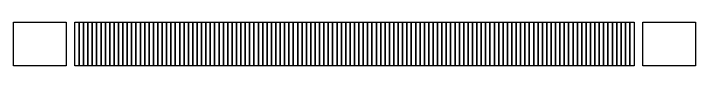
# Model space of a CAD drawing. Extents: x 0 to 780, y -350 to 240.
# Drawn here: x 0 to 780, y 50 to 100 of the extents above; entities that cross this region are included whole.
import ezdxf

# ---------------------------------------------------------------- set-up
doc = ezdxf.new("R2010")
doc.units = 0
for name, color, linetype in [('layer000', 1, 'CONTINUOUS'), ('layer001', 2, 'CONTINUOUS'), ('layer002', 3, 'CONTINUOUS'), ('layer003', 4, 'CONTINUOUS'), ('layer004', 5, 'CONTINUOUS'), ('layer005', 6, 'CONTINUOUS'), ('layer006', 7, 'CONTINUOUS'), ('layer007', 8, 'CONTINUOUS'), ('layer008', 9, 'CONTINUOUS'), ('layer009', 10, 'CONTINUOUS'), ('layer010', 11, 'CONTINUOUS'), ('layer011', 12, 'CONTINUOUS'), ('layer012', 13, 'CONTINUOUS'), ('layer013', 14, 'CONTINUOUS'), ('layer014', 15, 'CONTINUOUS'), ('layer015', 16, 'CONTINUOUS'), ('layer016', 17, 'CONTINUOUS'), ('layer017', 18, 'CONTINUOUS'), ('layer018', 19, 'CONTINUOUS'), ('layer019', 20, 'CONTINUOUS'), ('layer020', 21, 'CONTINUOUS'), ('layer021', 22, 'CONTINUOUS'), ('layer022', 23, 'CONTINUOUS'), ('layer023', 24, 'CONTINUOUS'), ('layer024', 25, 'CONTINUOUS'), ('layer025', 26, 'CONTINUOUS'), ('layer026', 27, 'CONTINUOUS'), ('layer027', 28, 'CONTINUOUS'), ('layer028', 29, 'CONTINUOUS'), ('layer029', 30, 'CONTINUOUS'), ('layer030', 31, 'CONTINUOUS'), ('layer031', 32, 'CONTINUOUS'), ('layer032', 33, 'CONTINUOUS'), ('layer033', 34, 'CONTINUOUS'), ('layer034', 35, 'CONTINUOUS'), ('layer035', 36, 'CONTINUOUS'), ('layer036', 37, 'CONTINUOUS'), ('layer037', 38, 'CONTINUOUS'), ('layer038', 39, 'CONTINUOUS'), ('layer039', 40, 'CONTINUOUS'), ('layer040', 41, 'CONTINUOUS'), ('layer041', 42, 'CONTINUOUS'), ('layer042', 43, 'CONTINUOUS'), ('layer043', 44, 'CONTINUOUS'), ('layer044', 45, 'CONTINUOUS'), ('layer045', 46, 'CONTINUOUS'), ('layer046', 47, 'CONTINUOUS'), ('layer047', 48, 'CONTINUOUS'), ('layer048', 49, 'CONTINUOUS'), ('layer049', 50, 'CONTINUOUS'), ('layer050', 51, 'CONTINUOUS'), ('layer051', 52, 'CONTINUOUS'), ('layer052', 53, 'CONTINUOUS'), ('layer053', 54, 'CONTINUOUS'), ('layer054', 55, 'CONTINUOUS'), ('layer055', 56, 'CONTINUOUS'), ('layer056', 57, 'CONTINUOUS'), ('layer057', 58, 'CONTINUOUS'), ('layer058', 59, 'CONTINUOUS'), ('layer059', 60, 'CONTINUOUS'), ('layer060', 61, 'CONTINUOUS'), ('layer061', 62, 'CONTINUOUS'), ('layer062', 63, 'CONTINUOUS'), ('layer063', 64, 'CONTINUOUS'), ('layer064', 65, 'CONTINUOUS'), ('layer065', 66, 'CONTINUOUS'), ('layer066', 67, 'CONTINUOUS'), ('layer067', 68, 'CONTINUOUS'), ('layer068', 69, 'CONTINUOUS'), ('layer069', 70, 'CONTINUOUS'), ('layer070', 71, 'CONTINUOUS'), ('layer071', 72, 'CONTINUOUS'), ('layer072', 73, 'CONTINUOUS'), ('layer073', 74, 'CONTINUOUS'), ('layer074', 75, 'CONTINUOUS'), ('layer075', 76, 'CONTINUOUS'), ('layer076', 77, 'CONTINUOUS'), ('layer077', 78, 'CONTINUOUS'), ('layer078', 79, 'CONTINUOUS'), ('layer079', 80, 'CONTINUOUS'), ('layer080', 81, 'CONTINUOUS'), ('layer081', 82, 'CONTINUOUS'), ('layer082', 83, 'CONTINUOUS'), ('layer083', 84, 'CONTINUOUS'), ('layer084', 85, 'CONTINUOUS'), ('layer085', 86, 'CONTINUOUS'), ('layer086', 87, 'CONTINUOUS'), ('layer087', 88, 'CONTINUOUS'), ('layer088', 89, 'CONTINUOUS'), ('layer089', 90, 'CONTINUOUS'), ('layer090', 91, 'CONTINUOUS'), ('layer091', 92, 'CONTINUOUS'), ('layer092', 93, 'CONTINUOUS'), ('layer093', 94, 'CONTINUOUS'), ('layer094', 95, 'CONTINUOUS'), ('layer095', 96, 'CONTINUOUS'), ('layer096', 97, 'CONTINUOUS'), ('layer097', 98, 'CONTINUOUS'), ('layer098', 99, 'CONTINUOUS'), ('layer099', 100, 'CONTINUOUS'), ('layer100', 101, 'CONTINUOUS'), ('layer101', 102, 'CONTINUOUS'), ('layer102', 103, 'CONTINUOUS'), ('layer103', 104, 'CONTINUOUS'), ('layer104', 105, 'CONTINUOUS'), ('layer105', 106, 'CONTINUOUS'), ('layer106', 107, 'CONTINUOUS'), ('layer107', 108, 'CONTINUOUS'), ('layer108', 109, 'CONTINUOUS'), ('layer109', 110, 'CONTINUOUS'), ('layer110', 111, 'CONTINUOUS'), ('layer111', 112, 'CONTINUOUS'), ('layer112', 113, 'CONTINUOUS'), ('layer113', 114, 'CONTINUOUS'), ('layer114', 115, 'CONTINUOUS'), ('layer115', 116, 'CONTINUOUS'), ('layer116', 117, 'CONTINUOUS'), ('layer117', 118, 'CONTINUOUS'), ('layer118', 119, 'CONTINUOUS'), ('layer119', 120, 'CONTINUOUS'), ('layer120', 121, 'CONTINUOUS'), ('layer121', 122, 'CONTINUOUS'), ('layer122', 123, 'CONTINUOUS'), ('layer123', 124, 'CONTINUOUS'), ('layer124', 125, 'CONTINUOUS'), ('layer125', 126, 'CONTINUOUS'), ('layer126', 127, 'CONTINUOUS'), ('layer127', 128, 'CONTINUOUS')]:
    doc.layers.add(name, color=color, linetype=linetype)

# ---------------------------------------------------------------- blocks, each defined once
blk = doc.blocks.new('gs_ramps')
at = {"layer": 'layer000'}
blk.add_lwpolyline([(70, 50), (70, 100), (75, 100), (75, 50)], close=True, dxfattribs=at)
at = {"layer": 'layer001'}
blk.add_lwpolyline([(75, 50), (75, 100), (80, 100), (80, 50)], close=True, dxfattribs=at)
at = {"layer": 'layer002'}
blk.add_lwpolyline([(80, 50), (80, 100), (85, 100), (85, 50)], close=True, dxfattribs=at)
at = {"layer": 'layer003'}
blk.add_lwpolyline([(85, 50), (85, 100), (90, 100), (90, 50)], close=True, dxfattribs=at)
at = {"layer": 'layer004'}
blk.add_lwpolyline([(90, 50), (90, 100), (95, 100), (95, 50)], close=True, dxfattribs=at)
at = {"layer": 'layer005'}
blk.add_lwpolyline([(95, 50), (95, 100), (100, 100), (100, 50)], close=True, dxfattribs=at)
at = {"layer": 'layer006'}
blk.add_lwpolyline([(100, 50), (100, 100), (105, 100), (105, 50)], close=True, dxfattribs=at)
at = {"layer": 'layer007'}
blk.add_lwpolyline([(105, 50), (105, 100), (110, 100), (110, 50)], close=True, dxfattribs=at)
at = {"layer": 'layer008'}
blk.add_lwpolyline([(110, 50), (110, 100), (115, 100), (115, 50)], close=True, dxfattribs=at)
at = {"layer": 'layer009'}
blk.add_lwpolyline([(115, 50), (115, 100), (120, 100), (120, 50)], close=True, dxfattribs=at)
at = {"layer": 'layer010'}
blk.add_lwpolyline([(120, 50), (120, 100), (125, 100), (125, 50)], close=True, dxfattribs=at)
at = {"layer": 'layer011'}
blk.add_lwpolyline([(125, 50), (125, 100), (130, 100), (130, 50)], close=True, dxfattribs=at)
at = {"layer": 'layer012'}
blk.add_lwpolyline([(130, 50), (130, 100), (135, 100), (135, 50)], close=True, dxfattribs=at)
at = {"layer": 'layer013'}
blk.add_lwpolyline([(135, 50), (135, 100), (140, 100), (140, 50)], close=True, dxfattribs=at)
at = {"layer": 'layer014'}
blk.add_lwpolyline([(140, 50), (140, 100), (145, 100), (145, 50)], close=True, dxfattribs=at)
at = {"layer": 'layer015'}
blk.add_lwpolyline([(145, 50), (145, 100), (150, 100), (150, 50)], close=True, dxfattribs=at)
at = {"layer": 'layer016'}
blk.add_lwpolyline([(150, 50), (150, 100), (155, 100), (155, 50)], close=True, dxfattribs=at)
at = {"layer": 'layer017'}
blk.add_lwpolyline([(155, 50), (155, 100), (160, 100), (160, 50)], close=True, dxfattribs=at)
at = {"layer": 'layer018'}
blk.add_lwpolyline([(160, 50), (160, 100), (165, 100), (165, 50)], close=True, dxfattribs=at)
at = {"layer": 'layer019'}
blk.add_lwpolyline([(165, 50), (165, 100), (170, 100), (170, 50)], close=True, dxfattribs=at)
at = {"layer": 'layer020'}
blk.add_lwpolyline([(170, 50), (170, 100), (175, 100), (175, 50)], close=True, dxfattribs=at)
at = {"layer": 'layer021'}
blk.add_lwpolyline([(175, 50), (175, 100), (180, 100), (180, 50)], close=True, dxfattribs=at)
at = {"layer": 'layer022'}
blk.add_lwpolyline([(180, 50), (180, 100), (185, 100), (185, 50)], close=True, dxfattribs=at)
at = {"layer": 'layer023'}
blk.add_lwpolyline([(185, 50), (185, 100), (190, 100), (190, 50)], close=True, dxfattribs=at)
at = {"layer": 'layer024'}
blk.add_lwpolyline([(190, 50), (190, 100), (195, 100), (195, 50)], close=True, dxfattribs=at)
at = {"layer": 'layer025'}
blk.add_lwpolyline([(195, 50), (195, 100), (200, 100), (200, 50)], close=True, dxfattribs=at)
at = {"layer": 'layer026'}
blk.add_lwpolyline([(200, 50), (200, 100), (205, 100), (205, 50)], close=True, dxfattribs=at)
at = {"layer": 'layer027'}
blk.add_lwpolyline([(205, 50), (205, 100), (210, 100), (210, 50)], close=True, dxfattribs=at)
at = {"layer": 'layer028'}
blk.add_lwpolyline([(210, 50), (210, 100), (215, 100), (215, 50)], close=True, dxfattribs=at)
at = {"layer": 'layer029'}
blk.add_lwpolyline([(215, 50), (215, 100), (220, 100), (220, 50)], close=True, dxfattribs=at)
at = {"layer": 'layer030'}
blk.add_lwpolyline([(220, 50), (220, 100), (225, 100), (225, 50)], close=True, dxfattribs=at)
at = {"layer": 'layer031'}
blk.add_lwpolyline([(225, 50), (225, 100), (230, 100), (230, 50)], close=True, dxfattribs=at)
at = {"layer": 'layer032'}
blk.add_lwpolyline([(230, 50), (230, 100), (235, 100), (235, 50)], close=True, dxfattribs=at)
at = {"layer": 'layer033'}
blk.add_lwpolyline([(235, 50), (235, 100), (240, 100), (240, 50)], close=True, dxfattribs=at)
at = {"layer": 'layer034'}
blk.add_lwpolyline([(240, 50), (240, 100), (245, 100), (245, 50)], close=True, dxfattribs=at)
at = {"layer": 'layer035'}
blk.add_lwpolyline([(245, 50), (245, 100), (250, 100), (250, 50)], close=True, dxfattribs=at)
at = {"layer": 'layer036'}
blk.add_lwpolyline([(250, 50), (250, 100), (255, 100), (255, 50)], close=True, dxfattribs=at)
at = {"layer": 'layer037'}
blk.add_lwpolyline([(255, 50), (255, 100), (260, 100), (260, 50)], close=True, dxfattribs=at)
at = {"layer": 'layer038'}
blk.add_lwpolyline([(260, 50), (260, 100), (265, 100), (265, 50)], close=True, dxfattribs=at)
at = {"layer": 'layer039'}
blk.add_lwpolyline([(265, 50), (265, 100), (270, 100), (270, 50)], close=True, dxfattribs=at)
at = {"layer": 'layer040'}
blk.add_lwpolyline([(270, 50), (270, 100), (275, 100), (275, 50)], close=True, dxfattribs=at)
at = {"layer": 'layer041'}
blk.add_lwpolyline([(275, 50), (275, 100), (280, 100), (280, 50)], close=True, dxfattribs=at)
at = {"layer": 'layer042'}
blk.add_lwpolyline([(280, 50), (280, 100), (285, 100), (285, 50)], close=True, dxfattribs=at)
at = {"layer": 'layer043'}
blk.add_lwpolyline([(285, 50), (285, 100), (290, 100), (290, 50)], close=True, dxfattribs=at)
at = {"layer": 'layer044'}
blk.add_lwpolyline([(290, 50), (290, 100), (295, 100), (295, 50)], close=True, dxfattribs=at)
at = {"layer": 'layer045'}
blk.add_lwpolyline([(295, 50), (295, 100), (300, 100), (300, 50)], close=True, dxfattribs=at)
at = {"layer": 'layer046'}
blk.add_lwpolyline([(300, 50), (300, 100), (305, 100), (305, 50)], close=True, dxfattribs=at)
at = {"layer": 'layer047'}
blk.add_lwpolyline([(305, 50), (305, 100), (310, 100), (310, 50)], close=True, dxfattribs=at)
at = {"layer": 'layer048'}
blk.add_lwpolyline([(310, 50), (310, 100), (315, 100), (315, 50)], close=True, dxfattribs=at)
at = {"layer": 'layer049'}
blk.add_lwpolyline([(315, 50), (315, 100), (320, 100), (320, 50)], close=True, dxfattribs=at)
at = {"layer": 'layer050'}
blk.add_lwpolyline([(320, 50), (320, 100), (325, 100), (325, 50)], close=True, dxfattribs=at)
at = {"layer": 'layer051'}
blk.add_lwpolyline([(325, 50), (325, 100), (330, 100), (330, 50)], close=True, dxfattribs=at)
at = {"layer": 'layer052'}
blk.add_lwpolyline([(330, 50), (330, 100), (335, 100), (335, 50)], close=True, dxfattribs=at)
at = {"layer": 'layer053'}
blk.add_lwpolyline([(335, 50), (335, 100), (340, 100), (340, 50)], close=True, dxfattribs=at)
at = {"layer": 'layer054'}
blk.add_lwpolyline([(340, 50), (340, 100), (345, 100), (345, 50)], close=True, dxfattribs=at)
at = {"layer": 'layer055'}
blk.add_lwpolyline([(345, 50), (345, 100), (350, 100), (350, 50)], close=True, dxfattribs=at)
at = {"layer": 'layer056'}
blk.add_lwpolyline([(350, 50), (350, 100), (355, 100), (355, 50)], close=True, dxfattribs=at)
at = {"layer": 'layer057'}
blk.add_lwpolyline([(355, 50), (355, 100), (360, 100), (360, 50)], close=True, dxfattribs=at)
at = {"layer": 'layer058'}
blk.add_lwpolyline([(360, 50), (360, 100), (365, 100), (365, 50)], close=True, dxfattribs=at)
at = {"layer": 'layer059'}
blk.add_lwpolyline([(365, 50), (365, 100), (370, 100), (370, 50)], close=True, dxfattribs=at)
at = {"layer": 'layer060'}
blk.add_lwpolyline([(370, 50), (370, 100), (375, 100), (375, 50)], close=True, dxfattribs=at)
at = {"layer": 'layer061'}
blk.add_lwpolyline([(375, 50), (375, 100), (380, 100), (380, 50)], close=True, dxfattribs=at)
at = {"layer": 'layer062'}
blk.add_lwpolyline([(380, 50), (380, 100), (385, 100), (385, 50)], close=True, dxfattribs=at)
at = {"layer": 'layer063'}
blk.add_lwpolyline([(385, 50), (385, 100), (390, 100), (390, 50)], close=True, dxfattribs=at)
at = {"layer": 'layer064'}
blk.add_lwpolyline([(390, 50), (390, 100), (395, 100), (395, 50)], close=True, dxfattribs=at)
at = {"layer": 'layer065'}
blk.add_lwpolyline([(395, 50), (395, 100), (400, 100), (400, 50)], close=True, dxfattribs=at)
at = {"layer": 'layer066'}
blk.add_lwpolyline([(400, 50), (400, 100), (405, 100), (405, 50)], close=True, dxfattribs=at)
at = {"layer": 'layer067'}
blk.add_lwpolyline([(405, 50), (405, 100), (410, 100), (410, 50)], close=True, dxfattribs=at)
at = {"layer": 'layer068'}
blk.add_lwpolyline([(410, 50), (410, 100), (415, 100), (415, 50)], close=True, dxfattribs=at)
at = {"layer": 'layer069'}
blk.add_lwpolyline([(415, 50), (415, 100), (420, 100), (420, 50)], close=True, dxfattribs=at)
at = {"layer": 'layer070'}
blk.add_lwpolyline([(420, 50), (420, 100), (425, 100), (425, 50)], close=True, dxfattribs=at)
at = {"layer": 'layer071'}
blk.add_lwpolyline([(425, 50), (425, 100), (430, 100), (430, 50)], close=True, dxfattribs=at)
at = {"layer": 'layer072'}
blk.add_lwpolyline([(430, 50), (430, 100), (435, 100), (435, 50)], close=True, dxfattribs=at)
at = {"layer": 'layer073'}
blk.add_lwpolyline([(435, 50), (435, 100), (440, 100), (440, 50)], close=True, dxfattribs=at)
at = {"layer": 'layer074'}
blk.add_lwpolyline([(440, 50), (440, 100), (445, 100), (445, 50)], close=True, dxfattribs=at)
at = {"layer": 'layer075'}
blk.add_lwpolyline([(445, 50), (445, 100), (450, 100), (450, 50)], close=True, dxfattribs=at)
at = {"layer": 'layer076'}
blk.add_lwpolyline([(450, 50), (450, 100), (455, 100), (455, 50)], close=True, dxfattribs=at)
at = {"layer": 'layer077'}
blk.add_lwpolyline([(455, 50), (455, 100), (460, 100), (460, 50)], close=True, dxfattribs=at)
at = {"layer": 'layer078'}
blk.add_lwpolyline([(460, 50), (460, 100), (465, 100), (465, 50)], close=True, dxfattribs=at)
at = {"layer": 'layer079'}
blk.add_lwpolyline([(465, 50), (465, 100), (470, 100), (470, 50)], close=True, dxfattribs=at)
at = {"layer": 'layer080'}
blk.add_lwpolyline([(470, 50), (470, 100), (475, 100), (475, 50)], close=True, dxfattribs=at)
at = {"layer": 'layer081'}
blk.add_lwpolyline([(475, 50), (475, 100), (480, 100), (480, 50)], close=True, dxfattribs=at)
at = {"layer": 'layer082'}
blk.add_lwpolyline([(480, 50), (480, 100), (485, 100), (485, 50)], close=True, dxfattribs=at)
at = {"layer": 'layer083'}
blk.add_lwpolyline([(485, 50), (485, 100), (490, 100), (490, 50)], close=True, dxfattribs=at)
at = {"layer": 'layer084'}
blk.add_lwpolyline([(490, 50), (490, 100), (495, 100), (495, 50)], close=True, dxfattribs=at)
at = {"layer": 'layer085'}
blk.add_lwpolyline([(495, 50), (495, 100), (500, 100), (500, 50)], close=True, dxfattribs=at)
at = {"layer": 'layer086'}
blk.add_lwpolyline([(500, 50), (500, 100), (505, 100), (505, 50)], close=True, dxfattribs=at)
at = {"layer": 'layer087'}
blk.add_lwpolyline([(505, 50), (505, 100), (510, 100), (510, 50)], close=True, dxfattribs=at)
at = {"layer": 'layer088'}
blk.add_lwpolyline([(510, 50), (510, 100), (515, 100), (515, 50)], close=True, dxfattribs=at)
at = {"layer": 'layer089'}
blk.add_lwpolyline([(515, 50), (515, 100), (520, 100), (520, 50)], close=True, dxfattribs=at)
at = {"layer": 'layer090'}
blk.add_lwpolyline([(520, 50), (520, 100), (525, 100), (525, 50)], close=True, dxfattribs=at)
at = {"layer": 'layer091'}
blk.add_lwpolyline([(525, 50), (525, 100), (530, 100), (530, 50)], close=True, dxfattribs=at)
at = {"layer": 'layer092'}
blk.add_lwpolyline([(530, 50), (530, 100), (535, 100), (535, 50)], close=True, dxfattribs=at)
at = {"layer": 'layer093'}
blk.add_lwpolyline([(535, 50), (535, 100), (540, 100), (540, 50)], close=True, dxfattribs=at)
at = {"layer": 'layer094'}
blk.add_lwpolyline([(540, 50), (540, 100), (545, 100), (545, 50)], close=True, dxfattribs=at)
at = {"layer": 'layer095'}
blk.add_lwpolyline([(545, 50), (545, 100), (550, 100), (550, 50)], close=True, dxfattribs=at)
at = {"layer": 'layer096'}
blk.add_lwpolyline([(550, 50), (550, 100), (555, 100), (555, 50)], close=True, dxfattribs=at)
at = {"layer": 'layer097'}
blk.add_lwpolyline([(555, 50), (555, 100), (560, 100), (560, 50)], close=True, dxfattribs=at)
at = {"layer": 'layer098'}
blk.add_lwpolyline([(560, 50), (560, 100), (565, 100), (565, 50)], close=True, dxfattribs=at)
at = {"layer": 'layer099'}
blk.add_lwpolyline([(565, 50), (565, 100), (570, 100), (570, 50)], close=True, dxfattribs=at)
at = {"layer": 'layer100'}
blk.add_lwpolyline([(570, 50), (570, 100), (575, 100), (575, 50)], close=True, dxfattribs=at)
at = {"layer": 'layer101'}
blk.add_lwpolyline([(575, 50), (575, 100), (580, 100), (580, 50)], close=True, dxfattribs=at)
at = {"layer": 'layer102'}
blk.add_lwpolyline([(580, 50), (580, 100), (585, 100), (585, 50)], close=True, dxfattribs=at)
at = {"layer": 'layer103'}
blk.add_lwpolyline([(585, 50), (585, 100), (590, 100), (590, 50)], close=True, dxfattribs=at)
at = {"layer": 'layer104'}
blk.add_lwpolyline([(590, 50), (590, 100), (595, 100), (595, 50)], close=True, dxfattribs=at)
at = {"layer": 'layer105'}
blk.add_lwpolyline([(595, 50), (595, 100), (600, 100), (600, 50)], close=True, dxfattribs=at)
at = {"layer": 'layer106'}
blk.add_lwpolyline([(600, 50), (600, 100), (605, 100), (605, 50)], close=True, dxfattribs=at)
at = {"layer": 'layer107'}
blk.add_lwpolyline([(605, 50), (605, 100), (610, 100), (610, 50)], close=True, dxfattribs=at)
at = {"layer": 'layer108'}
blk.add_lwpolyline([(610, 50), (610, 100), (615, 100), (615, 50)], close=True, dxfattribs=at)
at = {"layer": 'layer109'}
blk.add_lwpolyline([(615, 50), (615, 100), (620, 100), (620, 50)], close=True, dxfattribs=at)
at = {"layer": 'layer110'}
blk.add_lwpolyline([(620, 50), (620, 100), (625, 100), (625, 50)], close=True, dxfattribs=at)
at = {"layer": 'layer111'}
blk.add_lwpolyline([(625, 50), (625, 100), (630, 100), (630, 50)], close=True, dxfattribs=at)
at = {"layer": 'layer112'}
blk.add_lwpolyline([(630, 50), (630, 100), (635, 100), (635, 50)], close=True, dxfattribs=at)
at = {"layer": 'layer113'}
blk.add_lwpolyline([(635, 50), (635, 100), (640, 100), (640, 50)], close=True, dxfattribs=at)
at = {"layer": 'layer114'}
blk.add_lwpolyline([(640, 50), (640, 100), (645, 100), (645, 50)], close=True, dxfattribs=at)
at = {"layer": 'layer115'}
blk.add_lwpolyline([(645, 50), (645, 100), (650, 100), (650, 50)], close=True, dxfattribs=at)
at = {"layer": 'layer116'}
blk.add_lwpolyline([(650, 50), (650, 100), (655, 100), (655, 50)], close=True, dxfattribs=at)
at = {"layer": 'layer117'}
blk.add_lwpolyline([(655, 50), (655, 100), (660, 100), (660, 50)], close=True, dxfattribs=at)
at = {"layer": 'layer118'}
blk.add_lwpolyline([(660, 50), (660, 100), (665, 100), (665, 50)], close=True, dxfattribs=at)
at = {"layer": 'layer119'}
blk.add_lwpolyline([(665, 50), (665, 100), (670, 100), (670, 50)], close=True, dxfattribs=at)
at = {"layer": 'layer120'}
blk.add_lwpolyline([(670, 50), (670, 100), (675, 100), (675, 50)], close=True, dxfattribs=at)
at = {"layer": 'layer121'}
blk.add_lwpolyline([(675, 50), (675, 100), (680, 100), (680, 50)], close=True, dxfattribs=at)
at = {"layer": 'layer122'}
blk.add_lwpolyline([(680, 50), (680, 100), (685, 100), (685, 50)], close=True, dxfattribs=at)
at = {"layer": 'layer123'}
blk.add_lwpolyline([(685, 50), (685, 100), (690, 100), (690, 50)], close=True, dxfattribs=at)
at = {"layer": 'layer124'}
blk.add_lwpolyline([(690, 50), (690, 100), (695, 100), (695, 50)], close=True, dxfattribs=at)
at = {"layer": 'layer125'}
blk.add_lwpolyline([(695, 50), (695, 100), (700, 100), (700, 50)], close=True, dxfattribs=at)
at = {"layer": 'layer126'}
blk.add_lwpolyline([(700, 50), (700, 100), (705, 100), (705, 50)], close=True, dxfattribs=at)
at = {"layer": 'layer127'}
for points in [[(0, 50), (0, 100), (60, 100), (60, 50)], [(705, 50), (705, 100), (710, 100), (710, 50)], [(720, 50), (720, 100), (780, 100), (780, 50)]]:
    blk.add_lwpolyline(points, close=True, dxfattribs=at)

msp = doc.modelspace()

# ---------------------------------------------------------------- block references
msp.add_blockref('gs_ramps', (0, 0))

doc.saveas('drawing.dxf')
